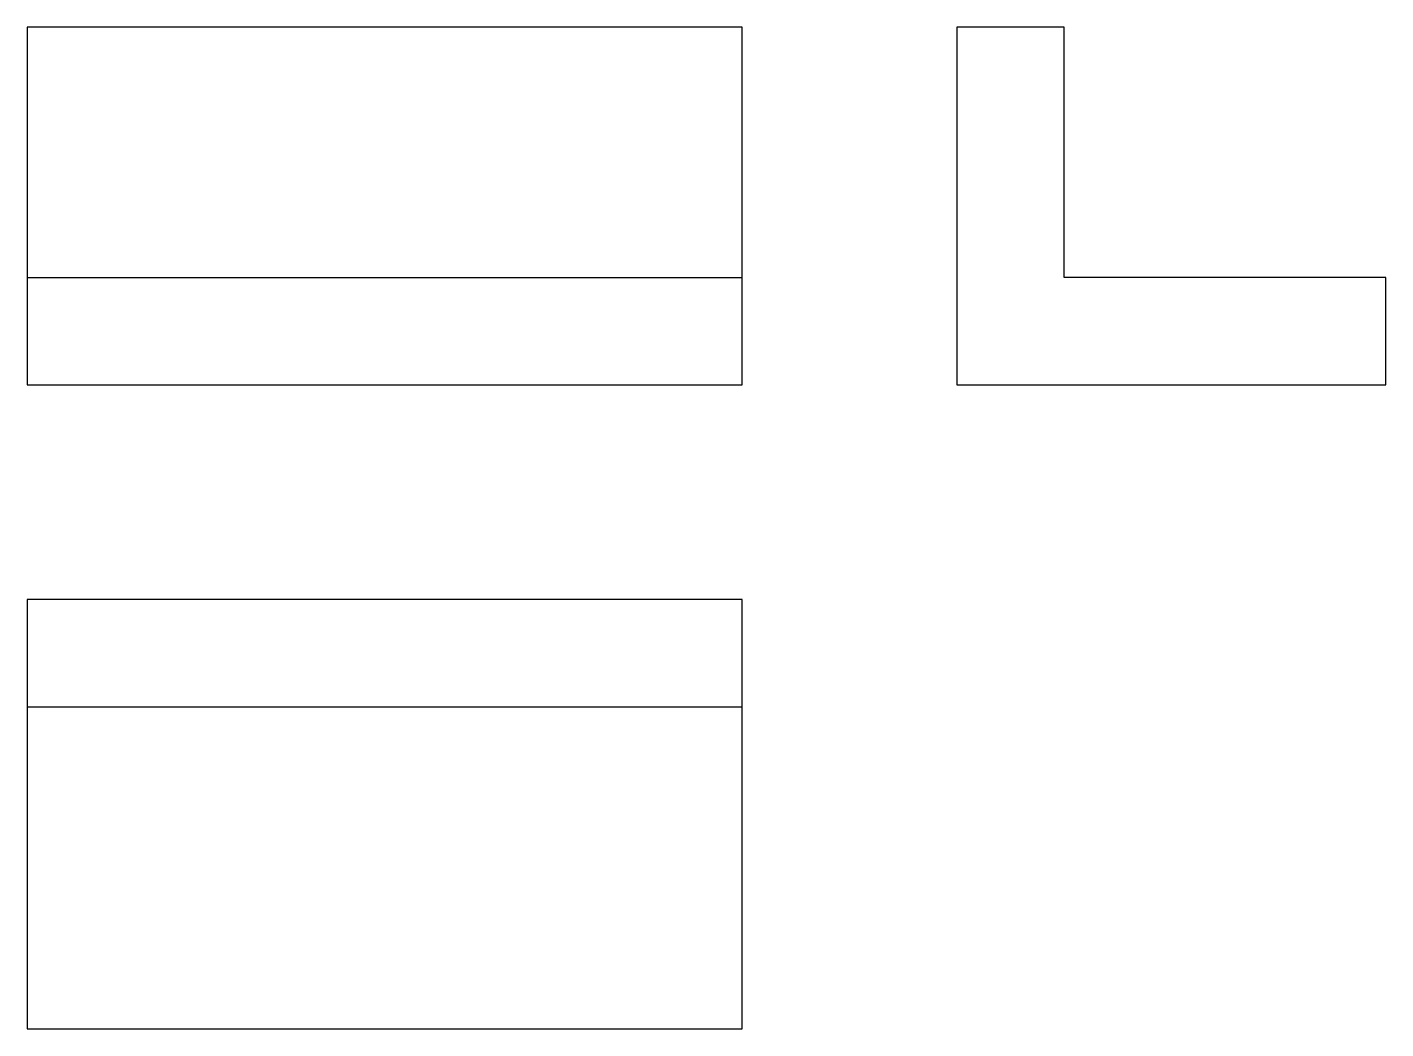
# Model space of a CAD drawing. Header units: millimetres. Extents: x 0 to 190, y -90 to 50.
import ezdxf

# ---------------------------------------------------------------- set-up
doc = ezdxf.new("R2010")
doc.units = ezdxf.units.MM

msp = doc.modelspace()

# ---------------------------------------------------------------- linework, layer by layer
for p, q in [((0, 15), (100, 15)), ((0, -45), (100, -45))]:
    msp.add_line(p, q)
for points in [[(0, 0), (100, 0), (100, 50), (0, 50)], [(130, 0), (190, 0), (190, 15), (145, 15), (145, 50), (130, 50)], [(0, -90), (100, -90), (100, -30), (0, -30)]]:
    msp.add_lwpolyline(points, close=True)

doc.saveas('drawing.dxf')
